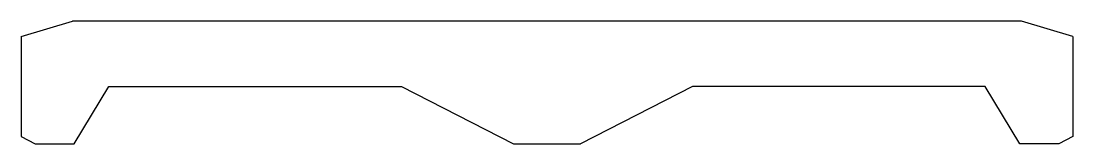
# Model space of a CAD drawing. Header units: millimetres. Extents: x -69 to 69, y 2 to 18.
import ezdxf

# ---------------------------------------------------------------- set-up
doc = ezdxf.new("R2010")
doc.units = ezdxf.units.MM

msp = doc.modelspace()

# ---------------------------------------------------------------- linework, layer by layer
at = {"color": 7, "linetype": 'Continuous', "lineweight": 25}
for p, q in [((-68.58, 15.97), (-61.85, 18)), ((61.85, 18), (-61.85, 18)), ((68.58, 15.97), (61.85, 18)), ((-68.58, 15.97), (-68.58, 2.97)), ((68.58, 15.97), (68.58, 2.97)), ((-61.63, 2), (-57.13, 9.5)), ((-57.13, 9.5), (-18.95, 9.5)), ((-18.95, 9.5), (-4.38, 2)), ((18.95, 9.5), (4.38, 2)), ((57.13, 9.5), (18.95, 9.5)), ((61.63, 2), (57.13, 9.5)), ((-68.58, 2.97), (-66.73, 2)), ((68.58, 2.97), (66.73, 2)), ((-66.73, 2), (-61.63, 2)), ((-4.38, 2), (4.38, 2)), ((66.73, 2), (61.63, 2))]:
    msp.add_line(p, q, dxfattribs=at)

doc.saveas('drawing.dxf')
